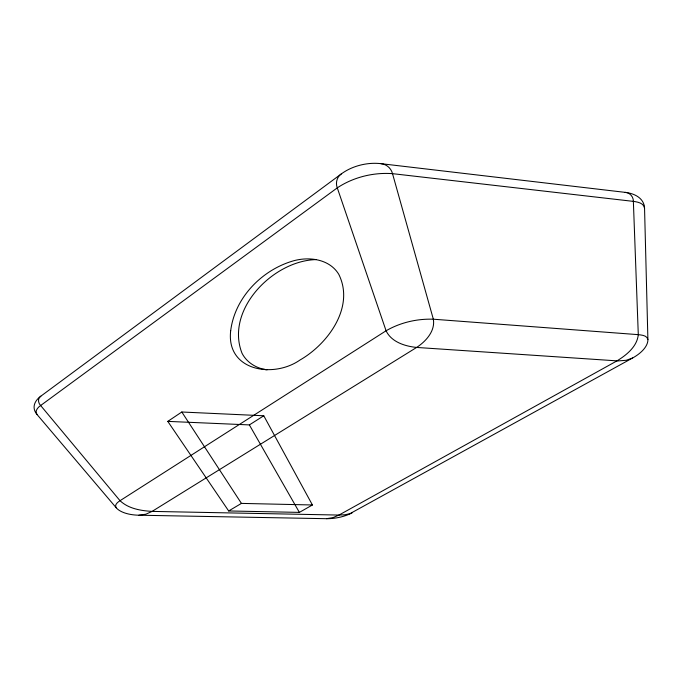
<?xml version="1.0" encoding="UTF-8"?>
<svg xmlns="http://www.w3.org/2000/svg" width="682" height="682" viewBox="0 0 682 682"><rect width="100%" height="100%" fill="white"/><g stroke="black" fill="none" stroke-linecap="round" stroke-linejoin="round"><path stroke-width="1.02" d="M326.499 518.687L332.884 517.655L338.971 515.063L616.963 360.88C626.528 355.058 637.124 346.567 638.292 334.657L633.365 201.378C633.518 196.757 629.801 192.571 625.147 192.358L380.897 163.663A39.948 26.504 -12.1 0 0 341.375 173.876L40.852 396.165C37.425 398.245 38.064 403.019 40.639 405.517L120.032 500.699C128.463 508.712 140.893 510.733 152.095 511.398L338.971 515.063L344.87 514.782L349.926 513.691L632.623 357.99A32.821 16.828 -17 0 0 647.9 339.542L644.55 208.257C643.961 203.065 637.593 201.949 633.365 201.378L392.517 173.654C373.31 172.265 353.353 177.184 337.283 187.865L40.639 405.517C37.911 407.342 34.313 411.255 37.041 414.52L116.213 507.766A29.693 14.083 -4.6 0 0 138.898 515.208L326.039 518.687A27.843 12.898 -9 0 0 352.509 512.591M341.375 173.876C336.908 176.868 335.339 182.938 337.283 187.865L386.08 330.77C391.4 342.057 405.082 346.286 416.642 347.436L617.969 360.931L626.187 360.292L632.623 357.99M167.789 421.382L181.813 412.005L263.772 415.773L312.416 504.978L299.381 512.387L228.666 510.963L167.789 421.382L249.373 424.912L263.772 415.773M228.666 510.963L241.428 503.401L312.416 504.978M316.175 259.603C273.073 260.541 224.847 309.96 242.05 353.31C246.62 362.236 255.861 368.05 265.63 369.61M138.898 515.208L145.88 514.202L152.095 511.398L416.642 347.436C425.841 341.418 435.397 331.043 433.343 319.21L392.517 173.654C391.212 168.301 386.413 164.106 380.897 163.663M116.213 507.766C114.107 504.893 117.841 502.088 120.032 500.699L386.08 330.77C400.257 322.552 416.992 318.63 433.343 319.21L638.292 334.657C641.685 335.092 647.124 335.365 647.9 339.542M181.813 412.005L241.428 503.401M249.373 424.912L299.381 512.387M267.097 369.84A30.758 17.468 -7.7 0 1 263.763 369.243M37.041 414.52A34.305 18.244 -1.8 0 1 40.852 396.165M625.147 192.358A38.277 22.515 -19.6 0 1 644.55 208.257M230.695 330.668C225.887 370.906 273.252 378.68 299.918 360.062C328.016 343.992 355.032 306.951 338.749 274.275C329.21 258.555 307.923 256.185 291.717 261.351C260.95 270.848 234.77 298.23 230.695 330.668"/></g></svg>
